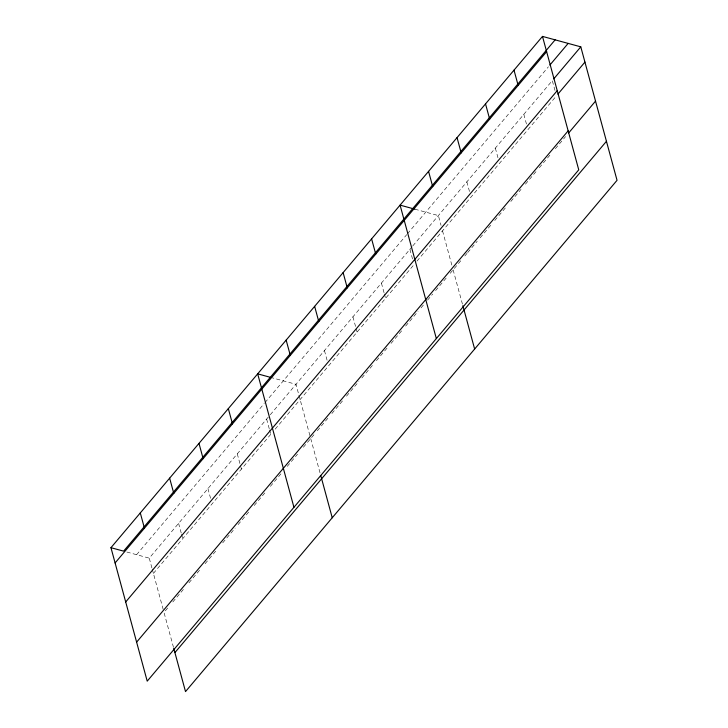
<?xml version="1.0" encoding="UTF-8"?>
<svg xmlns="http://www.w3.org/2000/svg" width="728" height="728" viewBox="0 0 728 728"><rect width="100%" height="100%" fill="white"/><g stroke="black" fill="none" stroke-linecap="round" stroke-linejoin="round"><path stroke-width="0.55" stroke-dasharray="3.64 2.73" d="M136.609 554.7L264.264 403.458M264.992 402.584L406.752 234.625M407.489 233.761L548.43 66.767M151.915 567.958L149.249 558.149L269.56 415.597M270.297 414.733L412.094 246.728M412.822 245.864L552.306 80.599L554.973 90.409M153.399 573.409L272.245 432.596M275.175 429.12L414.041 264.582M416.962 261.125L556.447 95.85M167.658 608.062L163.991 612.412L173.437 647.165M172.8 601.983L183.802 588.943M188.934 582.855L200.673 568.95M205.078 563.736L216.817 549.831M222.686 542.87L235.153 528.1M238.092 524.624L249.822 510.71M254.227 505.496L265.966 491.591M270.37 486.377L281.372 473.337M287.241 466.384L297.515 454.217M303.376 447.265L314.369 434.243M317.29 430.785L328.974 416.935M331.895 413.477L343.58 399.636M346.501 396.169L358.913 381.463M361.834 377.996L373.519 364.155M376.44 360.697L388.124 346.846M391.045 343.389L402.73 329.547M405.651 326.08L418.072 311.375M420.993 307.917L424.642 303.585M427.564 300.127L432.678 294.066M435.599 290.609L447.283 276.767M450.204 273.3L461.889 259.459M464.81 255.992L467.003 253.399M467.731 252.534L477.222 241.286M480.143 237.829L491.828 223.978M494.749 220.52L506.433 206.679M510.819 201.483L521.039 189.371M525.425 184.175L536.372 171.198M539.293 167.74L550.978 153.89M555.364 148.703L565.592 136.591M414.887 209.173L438.383 215.579L441.05 225.389M270.316 377.304L295.978 384.302L298.635 394.112M126.845 552.033L149.249 558.149M523.823 114.342L526.49 124.151M495.34 148.084L498.007 157.894M466.857 181.836L469.524 191.646M442.524 230.84L451.942 265.511M453.125 269.842L462.562 304.595M409.9 249.322L412.567 259.132M381.417 283.074L384.084 292.874M384.375 293.966L385.567 298.325M352.934 316.816L355.901 327.718M356.192 328.801L357.084 332.077M324.451 350.559L327.118 360.369M298.935 395.204L310.128 436.4M310.719 438.565L320.457 474.41M266.63 419.073L269.296 428.883M269.588 429.975L270.771 434.334M237.282 453.844L240.249 464.737M240.54 465.829L241.432 469.105M207.944 488.615L210.601 498.416M178.597 523.377L181.263 533.187M181.554 534.279L182.737 538.638M152.216 569.041L163.409 610.246"/><path stroke-width="1.09" d="M542.487 36.4L578.751 169.852L147.211 681.153L110.956 547.693L542.487 36.4L580.789 46.847L617.044 180.307L185.513 691.6L173.728 648.248M555.127 39.849L123.596 551.141L110.956 547.693M115.097 562.953L546.637 51.661M549.895 65.038L568.149 43.398M553.762 78.87L580.789 46.847M125.698 601.956L557.229 90.663M557.912 94.121L584.93 62.108M136.618 642.141L568.149 130.849M568.513 133.124L595.531 101.11M174.911 652.597L606.451 141.296M414.887 209.173L400.082 205.132L436.345 338.584M270.316 377.304L257.676 373.855L293.939 507.307M514.004 70.143L518.154 85.403M485.53 103.895L489.671 119.146M457.048 137.638L461.188 152.898M428.565 171.38L432.714 186.641M462.862 305.687L474.638 349.031M371.599 238.875L375.748 254.136M343.125 272.618L347.265 287.879M314.642 306.361L318.782 321.621M286.159 340.113L290.299 355.364M320.748 475.493L332.232 517.763M228.328 408.626L232.478 423.878M198.99 443.388L203.13 458.649M169.642 478.16L173.792 493.42M140.295 512.931L144.444 528.182"/></g></svg>
